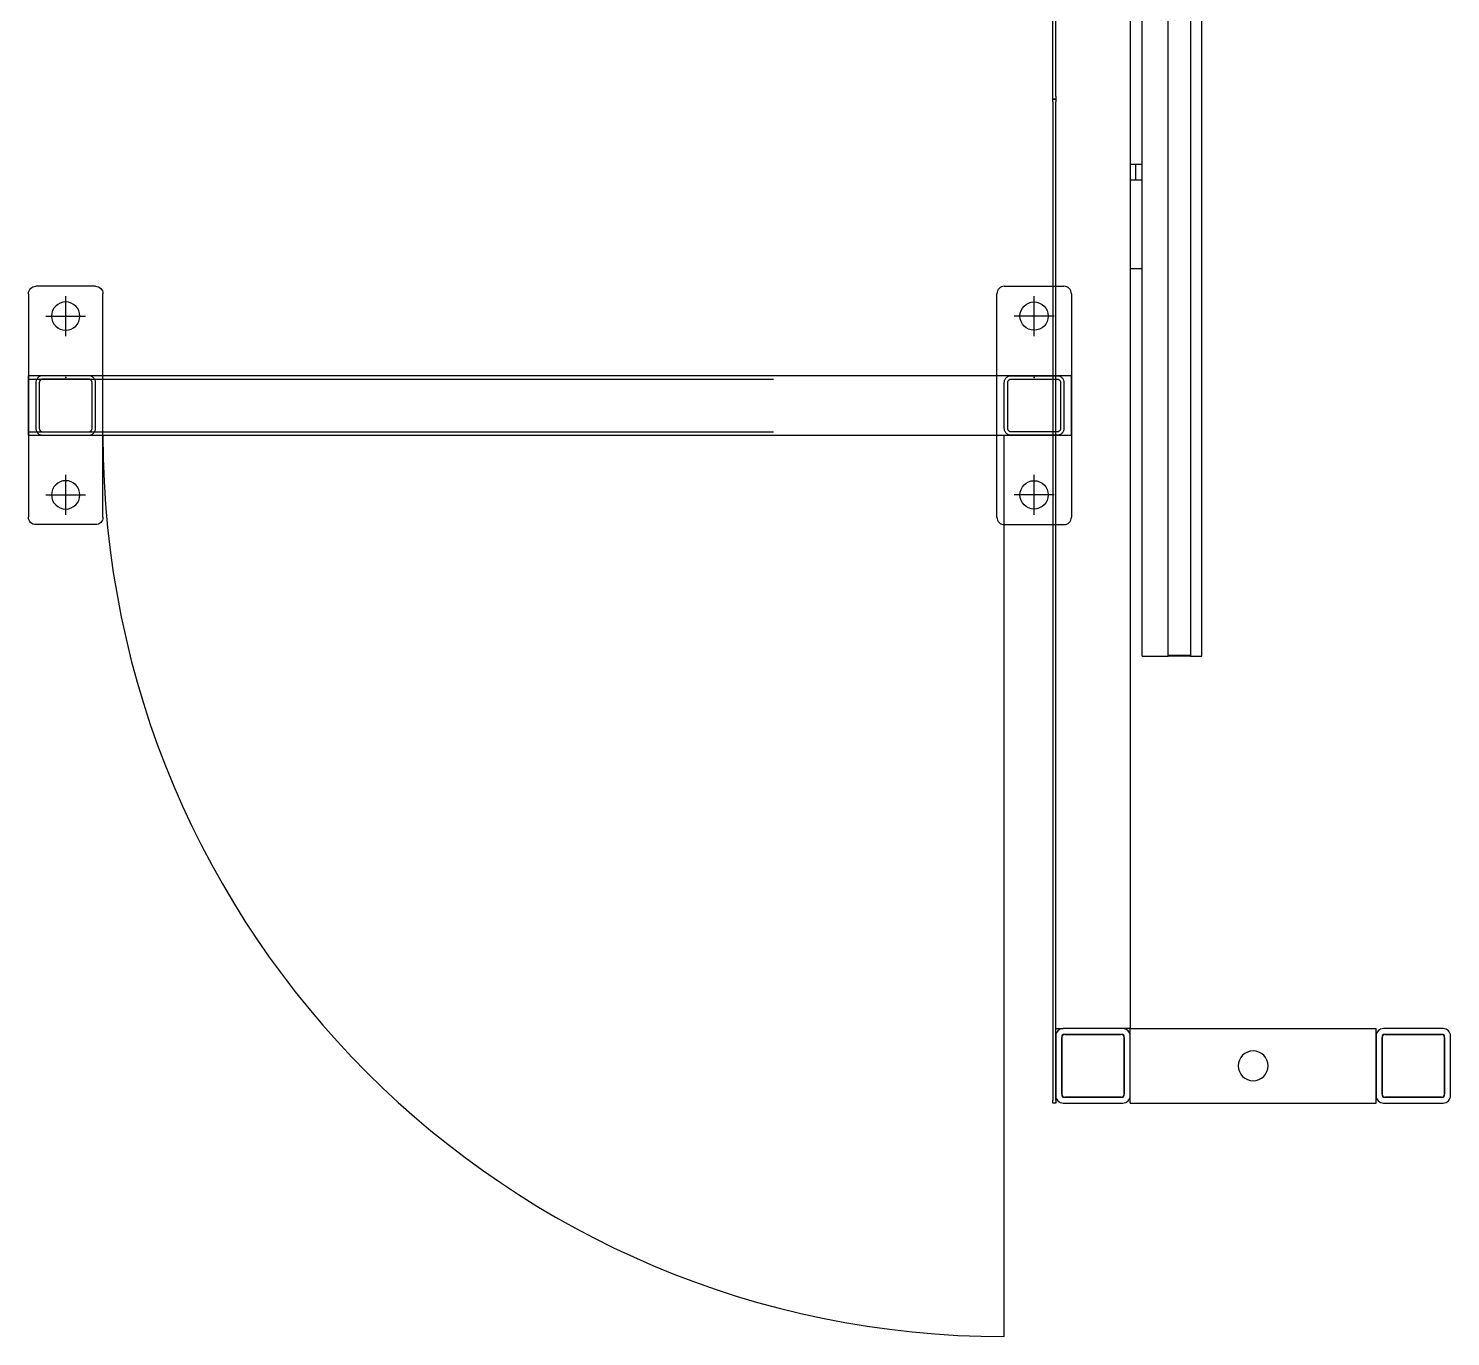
# Model space of a CAD drawing. Header units: millimetres. Extents: x 10462777 to 22643323, y 453826 to 1389191.
# Drawn here: x 11307120 to 11308075, y 579725 to 580603 of the extents above; entities that cross this region are included whole.
import ezdxf

# ---------------------------------------------------------------- set-up
doc = ezdxf.new("R2010")
doc.units = ezdxf.units.MM
doc.header["$LTSCALE"] = 200
doc.header["$MEASUREMENT"] = 0
for name, pattern in [('CENTER', [2, 1.25, -0.25, 0.25, -0.25]), ('HIDDEN', [3.75, 2.5, -1.25]), ('PHANTOM', [2.5, 1.25, -0.25, 0.25, -0.25, 0.25, -0.25])]:
    doc.linetypes.add(name, pattern=pattern)
doc.layers.get('0').update_dxf_attribs({"linetype": 'CONTINUOUS'})
for name, color, linetype in [('1', 1, 'CENTER'), ('11', 6, 'PHANTOM'), ('BOM-UDEF', 3, 'CONTINUOUS'), ('CL', 3, 'CONTINUOUS'), ('HL', 2, 'HIDDEN')]:
    doc.layers.add(name, color=color, linetype=linetype)

# ---------------------------------------------------------------- blocks, each defined once
blk = doc.blocks.new('HS_BOM', base_point=(-55.53, -107.5))
at = {"layer": 'BOM-UDEF'}
blk.add_circle((-55.53, -107.5), 0.25, dxfattribs=at)
blk = doc.blocks.new('A$C657A6F78')
at = {"layer": 'HL'}
for p, q in [((35.4, 20), (4.6, 20)), ((0, 15.4), (0, -15.4)), ((2.3, 15.4), (2.3, -15.4)), ((35.4, 17.7), (4.6, 17.7)), ((37.7, -15.4), (37.7, 15.4)), ((40, -15.4), (40, 15.4)), ((4.6, -17.7), (35.4, -17.7)), ((4.6, -20), (35.4, -20))]:
    blk.add_line(p, q, dxfattribs=at)
for centre, radius, start, end in [((4.6, 15.4), 4.6, 90, 180), ((35.4, 15.4), 4.6, 0, 90), ((4.6, 15.4), 2.3, 90, 180), ((35.4, 15.4), 2.3, 0, 90), ((4.6, -15.4), 4.6, 180, 270), ((4.6, -15.4), 2.3, 180, 270), ((35.4, -15.4), 4.6, 270, 0), ((35.4, -15.4), 2.3, 270, 0)]:
    blk.add_arc(centre, radius, start, end, dxfattribs=at)
at = {"layer": 'HL', "rotation": 270}
blk.add_blockref('HS_BOM', (20, 18.85), dxfattribs=at)
blk = doc.blocks.new('A$C3204531D')
for p, q in [((-45, 80), (-5, 80)), ((-50, -75), (-50, 75)), ((0, 75), (0, -75)), ((-45, -80), (-5, -80))]:
    blk.add_line(p, q)
for centre in [(-25, 60), (-25, -60)]:
    blk.add_circle(centre, 9.5)
for centre, start, end in [((-45, 75), 90, 180), ((-5, 75), 0, 90), ((-45, -75), 180, 270), ((-5, -75), 270, 0)]:
    blk.add_arc(centre, 5, start, end)
at = {"layer": 'CL'}
for p, q in [((-25, 46.6), (-25, 73.4)), ((-11.6, 60), (-38.4, 60)), ((-25, -73.4), (-25, -46.6)), ((-11.6, -60), (-38.4, -60))]:
    blk.add_line(p, q, dxfattribs=at)
blk = doc.blocks.new('A$C09F76A12')
for p, q in [((700, 645, 0), (0, 645, 0)), ((0, 605, 0), (0, 645, 0)), ((700, 605, 0), (700, 645, 0)), ((0, 605, 0), (700, 605, 0)), ((655, 0, 0), (655, 605, 0))]:
    blk.add_line(p, q)
at = {"ltscale": 10}
blk.add_arc((655, 605, 0), 605, 180, 270, dxfattribs=at)
at = {"layer": 'HL'}
for p, q in [((0, 642.7, 0), (700, 642.7, 0)), ((0, 607.3, 0), (700, 607.3, 0))]:
    blk.add_line(p, q, dxfattribs=at)
at = {"xscale": -1}
for name, p in [('A$C3204531D', (0, 625, 0)), ('A$C657A6F78', (695, 625, 0))]:
    blk.add_blockref(name, p, dxfattribs=at)
for name, p in [('A$C3204531D', (700, 625, 0)), ('A$C657A6F78', (5, 625, 0))]:
    blk.add_blockref(name, p)

msp = doc.modelspace()

# ---------------------------------------------------------------- linework, layer by layer
msp.add_line((11307120.35115, 580369.66256, -0.00001), (11307120.35115, 580329.66256, -0.00001))
at = {"layer": '1', "color": 252, "linetype": 'Continuous'}
for p, q in [((11307807.85382, 580557.38312, 0), (11307807.85382, 581203.3923, 0)), ((11307809.85385, 580557.38312, 0), (11307809.85385, 581203.3923, 0)), ((11307859.85456, 581186.43034, 0), (11307859.85456, 579931.37423, 0)), ((11307867.85467, 580511.63247, 0), (11307867.85467, 581151.14155, 0)), ((11307807.85382, 580555.38309, 0), (11307807.85382, 580557.38312, 0)), ((11307807.85382, 580555.38309, 0), (11307809.85385, 580555.38309, 0)), ((11307809.85385, 580555.38309, 0), (11307807.85382, 580555.38309, 0)), ((11307807.85382, 580553.38306, 0), (11307807.85382, 580555.38309, 0)), ((11307807.85382, 580553.38306, 0), (11307807.85382, 579883.37354, 0)), ((11307809.85385, 580557.38312, 0), (11307809.85385, 580555.38309, 0)), ((11307809.85385, 580555.38309, 0), (11307809.85385, 580553.38306, 0)), ((11307809.85385, 579883.37354, 0), (11307809.85385, 580553.38306, 0)), ((11307859.85456, 580511.63247, 0), (11307867.85467, 580511.63247, 0)), ((11307863.49461, 580511.63247, 0), (11307863.49461, 580501.13232, 0)), ((11307867.85467, 580501.13237, 0), (11307867.85467, 580511.63242, 0)), ((11307859.85456, 580501.13232, 0), (11307867.85467, 580501.13232, 0)), ((11307867.85467, 580451.38161, 0), (11307867.85467, 580501.13232, 0)), ((11307867.85467, 580441.38147, 0), (11307867.85467, 580451.38161, 0)), ((11307867.85467, 580441.38147, 0), (11307859.85456, 580441.38147, 0)), ((11307809.85385, 579931.37423, 0), (11307814.85392, 579931.37423, 0)), ((11307854.85449, 579931.37423, 0), (11307814.85392, 579931.37423, 0)), ((11307854.85449, 579931.37423, 0), (11307814.85392, 579931.37423, 0)), ((11307859.85456, 579931.37423, 0), (11307854.85449, 579931.37423, 0)), ((11307859.85456, 579931.37423, 0), (11308024.8569, 579931.37423, 0)), ((11307859.85456, 579926.37416, 0), (11307859.85456, 579931.37423, 0)), ((11308024.8569, 579926.37416, 0), (11308024.8569, 579931.37423, 0)), ((11308069.85754, 579931.37423, 0), (11308029.85697, 579931.37423, 0)), ((11307809.85385, 579926.37416, 0), (11307809.85385, 579886.37359, 0)), ((11307813.8539, 579926.37416, 0), (11307813.8539, 579886.37359, 0)), ((11307813.8539, 579887.3736, 0), (11307813.8539, 579925.37414, 0)), ((11307854.85449, 579927.37417, 0), (11307814.85392, 579927.37417, 0)), ((11307815.85393, 579927.37417, 0), (11307853.85447, 579927.37417, 0)), ((11307855.8545, 579886.37359, 0), (11307855.8545, 579926.37416, 0)), ((11307855.8545, 579925.37414, 0), (11307855.8545, 579887.3736, 0)), ((11307859.85456, 579886.37359, 0), (11307859.85456, 579926.37416, 0)), ((11307859.85456, 579886.37359, 0), (11307859.85456, 579926.37416, 0)), ((11308024.8569, 579926.37416, 0), (11308024.8569, 579886.37359, 0)), ((11308024.8569, 579886.37359, 0), (11308024.8569, 579926.37416, 0)), ((11308028.85696, 579926.37416, 0), (11308028.85696, 579886.37359, 0)), ((11308028.85696, 579887.3736, 0), (11308028.85696, 579925.37414, 0)), ((11308069.85754, 579927.37417, 0), (11308029.85697, 579927.37417, 0)), ((11308030.85699, 579927.37417, 0), (11308068.85753, 579927.37417, 0)), ((11308070.85755, 579886.37359, 0), (11308070.85755, 579926.37416, 0)), ((11308070.85755, 579925.37414, 0), (11308070.85755, 579887.3736, 0)), ((11308074.85761, 579886.37359, 0), (11308074.85761, 579926.37416, 0)), ((11307807.85382, 579881.37352, 0), (11307807.85382, 579883.37354, 0)), ((11307809.85385, 579883.37354, 0), (11307809.85385, 579881.37352, 0)), ((11307814.85392, 579885.37357, 0), (11307854.85449, 579885.37357, 0)), ((11307853.85447, 579885.37357, 0), (11307815.85393, 579885.37357, 0)), ((11307859.85456, 579881.37352, 0), (11307859.85456, 579886.37359, 0)), ((11308024.8569, 579881.37352, 0), (11308024.8569, 579886.37359, 0)), ((11308029.85697, 579885.37357, 0), (11308069.85754, 579885.37357, 0)), ((11308068.85753, 579885.37357, 0), (11308030.85699, 579885.37357, 0)), ((11307809.85385, 579881.37352, 0), (11307807.85382, 579881.37352, 0)), ((11307814.85392, 579881.37352, 0), (11307854.85449, 579881.37352, 0)), ((11307859.85456, 579881.37352, 0), (11308024.8569, 579881.37352, 0)), ((11308029.85697, 579881.37352, 0), (11308069.85754, 579881.37352, 0))]:
    msp.add_line(p, q, dxfattribs=at)
at = {"layer": '1', "color": 252, "linetype": 'Continuous', "extrusion": (0, 0, -1)}
msp.add_circle((-11307942.35573, 579906.37387, 0), 10.00014, dxfattribs=at)
at = {"layer": '1', "color": 252, "linetype": 'Continuous'}
for centre, radius, start, end in [((11307814.85392, 579926.37416, 0), 5.00007, 90, 180), ((11307854.85449, 579926.37416, 0), 5.00007, 0, 90), ((11308029.85697, 579926.37416, 0), 5.00007, 90, 180), ((11308069.85754, 579926.37416, 0), 5.00007, 0, 90), ((11307814.85392, 579926.37416, 0), 1.00001, 90, 180), ((11307815.85393, 579925.37414, 0), 2.00003, 90, 180), ((11307853.85447, 579925.37414, 0), 2.00003, 0, 90), ((11307854.85449, 579926.37416, 0), 1.00001, 0, 90), ((11308029.85697, 579926.37416, 0), 1.00001, 90, 180), ((11308030.85699, 579925.37414, 0), 2.00003, 90, 180), ((11308068.85753, 579925.37414, 0), 2.00003, 0, 90), ((11308069.85754, 579926.37416, 0), 1.00001, 0, 90), ((11307814.85392, 579886.37359, 0), 5.00007, 180, 270), ((11307815.85393, 579887.3736, 0), 2.00003, 180, 270), ((11307814.85392, 579886.37359, 0), 1.00001, 180, 270), ((11307853.85447, 579887.3736, 0), 2.00003, 270, 0), ((11307854.85449, 579886.37359, 0), 1.00001, 270, 0), ((11307854.85449, 579886.37359, 0), 5.00007, 270, 0), ((11308029.85697, 579886.37359, 0), 5.00007, 180, 270), ((11308030.85699, 579887.3736, 0), 2.00003, 180, 270), ((11308029.85697, 579886.37359, 0), 1.00001, 180, 270), ((11308068.85753, 579887.3736, 0), 2.00003, 270, 0), ((11308069.85754, 579886.37359, 0), 1.00001, 270, 0), ((11308069.85754, 579886.37359, 0), 5.00007, 270, 0)]:
    msp.add_arc(centre, radius, start, end, dxfattribs=at)
at = {"layer": '11', "color": 252, "linetype": 'Continuous'}
for p, q in [((11307885.10895, 581181.41151, 0), (11307885.10895, 580181.37778, 0)), ((11307900.6011, 580181.37778, 0), (11307900.6011, 581181.41151, 0)), ((11307907.85524, 580181.37778, 0), (11307907.85524, 581181.41151, 0)), ((11307867.85467, 580181.37778, 0), (11307867.85467, 580441.3971, 0)), ((11307867.85467, 580181.37778, 0), (11307885.10895, 580181.37778, 0)), ((11307885.10895, 580181.62375, 0), (11307885.35492, 580181.37778, 0)), ((11307900.60106, 580181.87778, 0), (11307885.10899, 580181.87778, 0)), ((11307885.10902, 580181.37778, 0), (11307885.35499, 580181.37778, 0)), ((11307900.35513, 580181.37778, 0), (11307885.35492, 580181.37778, 0)), ((11307900.3551, 580181.37778, 0), (11307900.60104, 580181.37778, 0)), ((11307900.35513, 580181.37778, 0), (11307900.6011, 580181.62375, 0)), ((11307900.6011, 580181.37778, 0), (11307907.85524, 580181.37778, 0))]:
    msp.add_line(p, q, dxfattribs=at)

# ---------------------------------------------------------------- block references
at = {"ltscale": 10}
msp.add_blockref('A$C09F76A12', (11307120.35129, 579724.66261, 0), dxfattribs=at)

doc.saveas('drawing.dxf')
